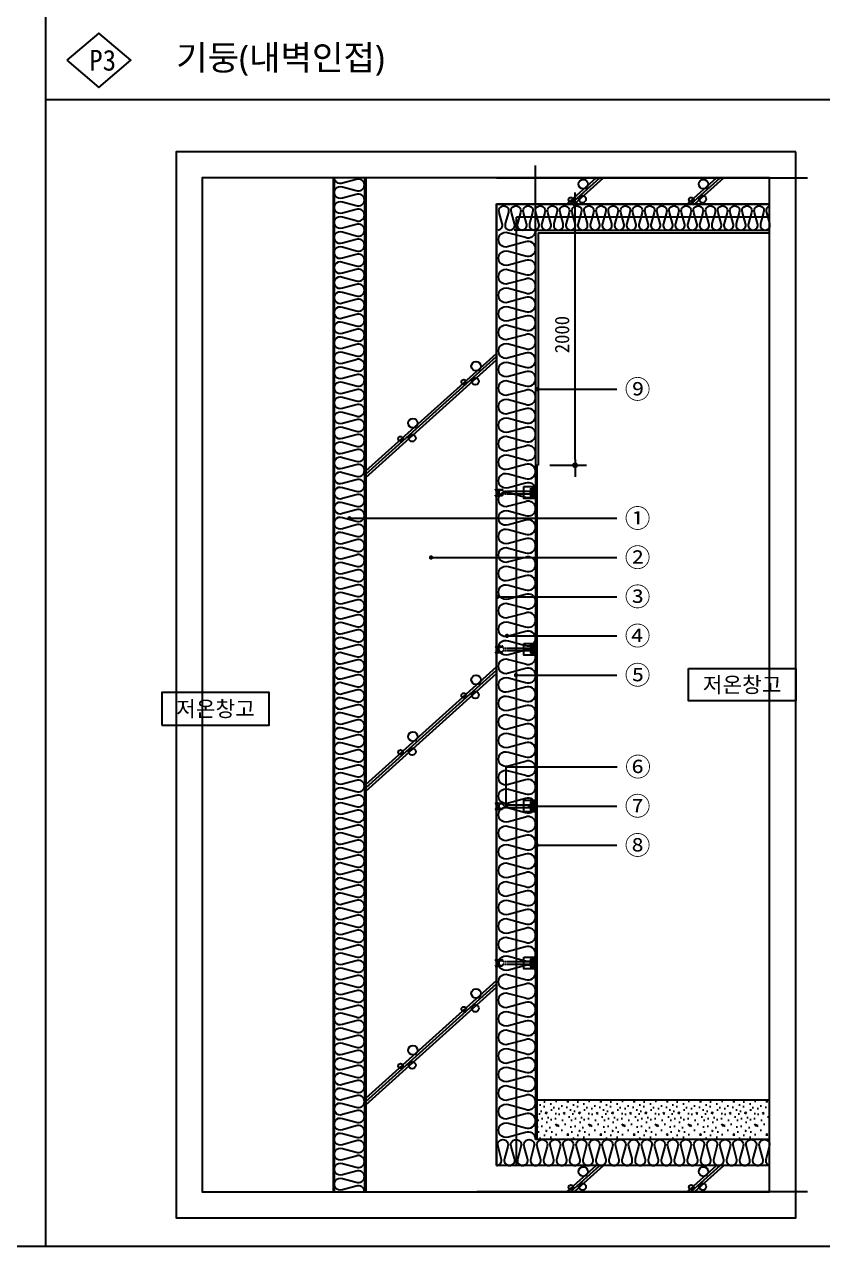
# Model space of a CAD drawing. Header units: millimetres. Extents: x 1008970 to 1091919, y 939088 to 948574.
# Drawn here: x 1060063 to 1062827, y 939179 to 943414 of the extents above; entities that cross this region are included whole.
import ezdxf
from ezdxf.enums import TextEntityAlignment as Align

# ---------------------------------------------------------------- set-up
doc = ezdxf.new("R2010")
doc.units = ezdxf.units.MM
doc.header["$LTSCALE"] = 5
doc.header["$MEASUREMENT"] = 0
doc.header["$PDSIZE"] = -10
doc.linetypes.add('HIDDEN', pattern=[0.375, 0.25, -0.125])
doc.linetypes.add('JIS_02_0.7', pattern=[1.35, 0.75, -0.6])
doc.layers.get('0').update_dxf_attribs({"linetype": 'CONTINUOUS'})
doc.layers.get('Defpoints').update_dxf_attribs({"color": 153, "linetype": 'CONTINUOUS'})
for name, color, linetype in [('0612_ACL WALL', 4, 'CONTINUOUS'), ('5TXT', 7, 'CONTINUOUS'), ('AA-AXIS-DIM7', 7, 'CONTINUOUS'), ('CON', 2, 'CONTINUOUS'), ('DIM', 7, 'CONTINUOUS'), ('FIN', 5, 'CONTINUOUS'), ('HATCH', 9, 'CONTINUOUS'), ('TEXT', 7, 'CONTINUOUS'), ('WALL3', 3, 'CONTINUOUS'), ('단열재', 11, 'CONTINUOUS'), ('볼트', 253, 'JIS_02_0.7'), ('일람 벽체', 7, 'CONTINUOUS')]:
    doc.layers.add(name, color=color, linetype=linetype)
doc.styles.add('MG', font='malgun.ttf')
doc.styles.add('돋움', font='')
doc.styles.add('돋움체', font='')
doc.styles.add('맑은고딕', font='malgun.ttf')
doc.styles.add('한글', font='malgun.ttf')
doc.styles.get('돋움').set_extended_font_data('DotumChe')
doc.styles.get('돋움체').set_extended_font_data('DotumChe')
doc.dimstyles.new('DIM_5', dxfattribs={"dimscale": 5, "dimtxt": 3, "dimasz": 1, "dimexe": 2, "dimexo": 2, "dimgap": 1, "dimtad": 1, "dimdec": 0, "dimzin": 0, "dimdsep": 46, "dimtxsty": 'MG', "dimblk1": 'DIMDOT', "dimblk2": 'DIMDOT', "dimsah": 1, "dimcen": 0.09, "dimdle": 2, "dimclrd": 7, "dimclre": 7, "dimclrt": 3, "dimadec": 0, "dimazin": 0, "dimtfac": 1, "dimtdec": 0, "dimtix": 1, "dimtmove": 2, "dimatfit": 3, "dimldrblk": 'DIMDOT', "dimfxl": 2, "dimtolj": 1, "dimtzin": 0, "dimarcsym": 0})
doc.dimstyles.new('SDIM', dxfattribs={"dimscale": 10, "dimtxt": 2.5, "dimasz": 1, "dimexe": 2, "dimexo": 2, "dimgap": 1, "dimtad": 1, "dimdsep": 46, "dimtxsty": '돋움', "dimblk1": '_RXDOT', "dimblk2": '_RXDOT', "dimsah": 1, "dimcen": 3, "dimclrd": 7, "dimclre": 7, "dimclrt": 3, "dimadec": 0, "dimazin": 0, "dimtfac": 1, "dimtix": 1, "dimtmove": 2, "dimatfit": 3, "dimfxl": 1, "dimtolj": 1, "dimtzin": 0, "dimarcsym": 0})

# ---------------------------------------------------------------- blocks, each defined once
blk = doc.blocks.new('zw$8367')
blk.add_line((1287, 5), (1287, 369))
blk.add_lwpolyline([(913, 374), (1287, 374), (1287, 0), (913, 0)], close=True)
at = {"layer": '볼트'}
for p, q in [((16, 292), (121, 284)), ((16, 268), (235, 268)), ((16, 106), (235, 106)), ((16, 82), (121, 90)), ((40, 243), (40, 131)), ((121, 284), (235, 284)), ((121, 203), (121, 171)), ((121, 90), (235, 90)), ((186, 106), (235, 106)), ((261, 228), (1125, 228)), ((261, 146), (1125, 146)), ((1125, 321), (1125, 53)), ((1125, 236), (1206, 236)), ((1125, 146), (1125, 228)), ((1125, 138), (1206, 138)), ((1133, 329), (1279, 329)), ((1133, 45), (1279, 45)), ((1141, 329), (1141, 45)), ((1157, 329), (1157, 45)), ((1173, 329), (1173, 45)), ((1190, 329), (1190, 45)), ((1206, 329), (1206, 45)), ((1206, 232), (1279, 232)), ((1206, 142), (1279, 142)), ((1287, 321), (1287, 240)), ((1287, 134), (1287, 53))]:
    blk.add_line(p, q, dxfattribs=at)
for centre, radius, start, end in [((16, 276), 16.2, 90, 165.5225), ((16, 284), 16.2, 194.4775, 270), ((16, 90), 16.2, 90, 165.5225), ((16, 98), 16.2, 194.4775, 270), ((64, 243), 24.3, 78.463, 180), ((64, 131), 24.3, 180, 281.537), ((56, 203), 64.9, 0, 78.463), ((56, 171), 64.9, 281.537, 0), ((186, 203), 64.9, 33.0557, 180), ((186, 171), 64.9, 180, 326.9443), ((235, 276), 8.11, 0, 90), ((235, 276), 8.11, 270, 0), ((235, 98), 8.11, 0, 90), ((235, 98), 8.11, 270, 0), ((261, 252), 24.3, 213.0557, 270), ((261, 122), 24.3, 90, 146.9443), ((1133, 321), 8.11, 90, 180), ((1133, 53), 8.11, 180, 270), ((1279, 321), 8.11, 0, 90), ((1279, 240), 8.11, 270, 0), ((1279, 134), 8.11, 0, 90), ((1279, 53), 8.11, 270, 0)]:
    blk.add_arc(centre, radius, start, end, dxfattribs=at)
blk = doc.blocks.new('DIMDOT')
at = {"linetype": 'Continuous'}
blk.add_line((-2, 0), (2, 0), dxfattribs=at)
for radius in [0.5, 0.25]:
    blk.add_circle((0, 0), radius, dxfattribs=at)
blk = doc.blocks.new('_RXDOT')
at = {"color": 0, "linetype": 'ByBlock'}
blk.add_line((-1, 0), (2, 0), dxfattribs=at)
at = {"color": 0, "linetype": 'ByBlock', "const_width": 0.5}
blk.add_lwpolyline([(-0.25, 0, 1), (0.25, 0, 1)], format="xyb", close=True, dxfattribs=at)
blk = doc.blocks.new('*D19')
at = {"layer": 'Defpoints', "color": 0, "transparency": 16777216}
for p in [(1061842.4, 942792), (1061970.1, 942792), (1061842.4, 941886.5)]:
    blk.add_point(p, dxfattribs=at)
at = {"layer": 'DIM', "color": 7, "lineweight": -2, "transparency": 16777216}
for p, q in [((1061882.4, 942792), (1062010.1, 942792)), ((1061970.1, 941906.5), (1061970.1, 942772)), ((1061882.4, 941886.5), (1062010.1, 941886.5))]:
    blk.add_line(p, q, dxfattribs=at)
at = {"layer": 'DIM', "color": 7, "lineweight": -2, "transparency": 16777216, "xscale": 20, "yscale": 20, "zscale": 20}
for p, rotation in [((1061970.1, 942792), 90), ((1061970.1, 941886.5), 270)]:
    blk.add_blockref('_RXDOT', p, dxfattribs=dict(at, rotation=rotation))
at = {"layer": 'DIM', "color": 3, "transparency": 16777216, "insert": (1061925.1, 942339.3), "char_height": 50, "attachment_point": 5, "rotation": 90, "style": '돋움'}
blk.add_mtext('\\A1;2000', dxfattribs=at)

msp = doc.modelspace()

# ---------------------------------------------------------------- hatches: boundary and pattern name
at = {"layer": 'HATCH'}
h = msp.add_hatch(dxfattribs=at)
h.set_pattern_fill('CONC', color=256, scale=4.527328)
h.set_pattern_definition([(0, (1052412.57, 993664.53), (0, 114.99414), [0, -114.99414]), (0, (1052413.72, 993624.29), (0, 114.99414), [0, -114.99414]), (0, (1052417.17, 993686.38), (0, 114.99414), [0, -114.99414]), (338.1986, (1052357.369, 993650.735), (344.9824405, -114.994126), [12.38521, -606.87718]), (216.8699, (1052368.868, 993646.136), (344.9824, 229.988287), [5.7497, -569.22098]), (130.6013, (1052364.268, 993642.686), (574.9707303, -689.9647053), [10.60188, -1049.59162]), (206.5651, (1052326.32, 993628.887), (-114.99404, -114.994287), [2.57138, -254.56332]), (326.3099, (1052324.02, 993627.737), (229.988222, -114.99429), [4.14623, -410.4711]), (108.4349, (1052327.47, 993625.437), (-114.993953, 229.988323), [3.63646, -360.00697]), (225, (1052399.92, 993617.39), (-2e-14, -114.99417), [4.87874, -157.74746]), (0, (1052396.47, 993613.94), (114.99414, 114.99414), [6.89965, -108.0945]), (135, (1052403.37, 993613.94), (-114.99417, 8e-15), [4.87874, -157.74746]), (251.5651, (1052386.117, 993690.983), (114.993953, 229.988323), [3.63646, -360.00697]), (0, (1052384.97, 993687.53), (114.99414, 114.99414), [5.7497, -109.24443]), (143.1301, (1052390.717, 993687.534), (-344.9824, 229.988287), [5.7497, -569.22098]), (213.6901, (1052325.17, 993692.133), (229.988222, 114.99429), [4.14623, -410.4711]), (341.5651, (1052321.72, 993689.833), (-229.988323, 114.993953), [7.27292, -356.3705]), (126.8699, (1052328.62, 993687.534), (229.988287, -344.9824), [5.7497, -569.22098]), (0, (1052358.52, 993687.53), (0, 114.99414), [0, -114.99414]), (0, (1052327.47, 993657.64), (0, 114.99414), [0, -114.99414]), (0, (1052359.67, 993615.09), (0, 114.99414), [0, -114.99414]), (0, (1052390.72, 993650.74), (0, 114.99414), [0, -114.99414]), (0, (1052357.37, 993670.28), (0, 114.99414), [0, -114.99414]), (0, (1052332.07, 993673.73), (0, 114.99414), [0, -114.99414]), (0, (1052342.42, 993666.83), (0, 114.99414), [0, -114.99414]), (0, (1052337.82, 993639.24), (0, 114.99414), [0, -114.99414]), (0, (1052310.22, 993643.84), (0, 114.99414), [0, -114.99414]), (0, (1052311.37, 993670.28), (0, 114.99414), [0, -114.99414]), (0, (1052307.92, 993695.58), (0, 114.99414), [0, -114.99414]), (0, (1052343.57, 993700.18), (0, 114.99414), [0, -114.99414]), (0, (1052368.87, 993704.78), (0, 114.99414), [0, -114.99414]), (0, (1052409.12, 993700.18), (0, 114.99414), [0, -114.99414]), (0, (1052381.52, 993664.53), (0, 114.99414), [0, -114.99414]), (0, (1052370.02, 993685.23), (0, 114.99414), [0, -114.99414]), (0, (1052379.22, 993630.04), (0, 114.99414), [0, -114.99414]), (0, (1052344.72, 993624.29), (0, 114.99414), [0, -114.99414]), (0, (1052379.22, 993598.99), (0, 114.99414), [0, -114.99414]), (0, (1052341.27, 993605.89), (0, 114.99414), [0, -114.99414]), (0, (1052304.47, 993602.44), (0, 114.99414), [0, -114.99414]), (0, (1052318.27, 993596.69), (0, 114.99414), [0, -114.99414]), (0, (1052319.42, 993612.79), (0, 114.99414), [0, -114.99414]), (0, (1052396.47, 993594.39), (0, 114.99414), [0, -114.99414]), (0, (1052410.27, 993641.54), (0, 114.99414), [0, -114.99414]), (0, (1052404.52, 993676.03), (0, 114.99414), [0, -114.99414]), (0, (1052351.62, 993593.24), (0, 114.99414), [0, -114.99414])])
h.paths.add_polyline_path([(1062643.776, 939686.261), (1062643.776, 939550.442), (1061837.912, 939550.442), (1061837.912, 939686.261)])

# ---------------------------------------------------------------- linework, layer by layer
for points in [[(1073536.528, 939179.201), (1059664.794, 939179.201), (1059664.794, 947708.687), (1073536.528, 947708.687)], [(1062362.847, 941182.192), (1062734.323, 941182.192), (1062734.323, 941069.712), (1062362.847, 941069.712)], [(1060538.97, 940986.308), (1060910.446, 940986.308), (1060910.446, 941098.788), (1060538.97, 941098.788)]]:
    msp.add_lwpolyline(points, close=True)
at = {"color": 6}
msp.add_lwpolyline([(1061702.092, 939459.895, 0.905, 0.905, 0), (1061702.092, 942787.481, 0.905, 0.905, 0), (1062643.776, 942787.481, 0.905, 0.905, 0)], format="xyseb", dxfattribs=at)
at = {"layer": '0612_ACL WALL', "linetype": 'ByBlock'}
for p, q in [((1061131.648, 942882.555), (1061131.648, 939369.348)), ((1061136.176, 942882.555), (1061136.176, 939369.348)), ((1061240.304, 942882.555), (1061240.304, 939369.348)), ((1061244.832, 942882.555), (1061244.832, 939369.348)), ((1062643.776, 939686.261), (1061837.912, 939686.261))]:
    msp.add_line(p, q, dxfattribs=at)
at = {"layer": '5TXT'}
for p, q in [((1060135.636, 947708.687), (1060135.636, 939179.201)), ((1060135.636, 943154.195), (1073536.528, 943154.195))]:
    msp.add_line(p, q, dxfattribs=at)
at = {"layer": 'CON', "ltscale": 5}
for p, q in [((1061244.832, 939369.348), (1061244.832, 942882.555)), ((1061697.565, 942792.009), (1062643.776, 942792.009)), ((1061697.565, 939459.895), (1061697.565, 942792.009)), ((1062643.776, 939459.895), (1061697.565, 939459.895))]:
    msp.add_line(p, q, dxfattribs=at)
at = {"layer": 'Defpoints'}
for p, q in [((1061833.384, 942701.462), (1061833.384, 942925.625)), ((1061697.565, 942882.555), (1062774.433, 942882.555)), ((1061833.384, 942701.462), (1061759.548, 942701.462)), ((1062774.433, 939369.348), (1061629.655, 939369.348))]:
    msp.add_line(p, q, dxfattribs=at)
at = {"layer": 'Defpoints', "color": 139}
for points in [[(1062734.323, 942973.102), (1060588.369, 942973.102), (1060588.369, 939278.802), (1062734.323, 939278.802)], [(1062643.776, 942882.555), (1060678.916, 942882.555), (1060678.916, 939369.348), (1062643.776, 939369.348)]]:
    msp.add_lwpolyline(points, close=True, dxfattribs=at)
at = {"layer": 'FIN'}
for p, q in [((1061842.439, 942692.407), (1062643.776, 942692.407)), ((1061842.439, 942692.407), (1061842.439, 941886.543)), ((1061833.368, 941886.543), (1061842.439, 941886.543))]:
    msp.add_line(p, q, dxfattribs=at)
at = {"layer": 'HATCH'}
for p, q in [((1061942.459, 942792.009), (1062043.066, 942882.555)), ((1061955.264, 942792.009), (1062055.871, 942882.555)), ((1061968.069, 942792.009), (1062068.677, 942882.555)), ((1062358.987, 942792.009), (1062459.594, 942882.555)), ((1062371.792, 942792.009), (1062472.399, 942882.555)), ((1062384.597, 942792.009), (1062485.204, 942882.555)), ((1061244.832, 941866.871), (1061697.565, 942274.331)), ((1061244.832, 941855.347), (1061697.565, 942262.806)), ((1061244.832, 941843.822), (1061697.565, 942251.282)), ((1061244.832, 940780.313), (1061697.565, 941187.772)), ((1061244.832, 940768.788), (1061697.565, 941176.248)), ((1061244.832, 940757.263), (1061697.565, 941164.723)), ((1061244.832, 939693.754), (1061697.565, 940101.213)), ((1061244.832, 939682.229), (1061697.565, 940089.689)), ((1061244.832, 939670.705), (1061697.565, 940078.164)), ((1061942.459, 939369.924), (1062043.066, 939460.47)), ((1061955.264, 939369.924), (1062055.871, 939460.47)), ((1061968.069, 939369.924), (1062068.677, 939460.47)), ((1062358.987, 939369.924), (1062459.594, 939460.47)), ((1062371.792, 939369.924), (1062472.399, 939460.47)), ((1062384.597, 939369.924), (1062485.204, 939460.47))]:
    msp.add_line(p, q, dxfattribs=at)
for centre, radius in [((1061998.069, 942860.827), 16.298), ((1062414.597, 942860.827), 16.298), ((1061955.631, 942806.587), 8.149), ((1061995.621, 942808.627), 12.224), ((1062372.159, 942806.587), 8.149), ((1062412.149, 942808.627), 12.224), ((1061626.957, 942229.553), 16.298), ((1061584.519, 942175.314), 8.149), ((1061624.509, 942177.353), 12.224), ((1061408.239, 942032.707), 16.298), ((1061365.801, 941978.468), 8.149), ((1061405.791, 941980.507), 12.224), ((1061626.957, 941142.995), 16.298), ((1061624.509, 941090.794), 12.224), ((1061584.519, 941088.755), 8.149), ((1061408.239, 940946.148), 16.298), ((1061365.801, 940891.909), 8.149), ((1061405.791, 940893.948), 12.224), ((1061626.957, 940056.436), 16.298), ((1061584.519, 940002.196), 8.149), ((1061624.509, 940004.236), 12.224), ((1061408.239, 939859.59), 16.298), ((1061365.801, 939805.35), 8.149), ((1061405.791, 939807.389), 12.224), ((1061998.069, 939438.742), 16.298), ((1062414.597, 939438.742), 16.298), ((1061955.631, 939384.503), 8.149), ((1061995.621, 939386.542), 12.224), ((1062372.159, 939384.503), 8.149), ((1062412.149, 939386.542), 12.224)]:
    msp.add_circle(centre, radius, dxfattribs=at)
at = {"layer": 'WALL3'}
msp.add_line((1061837.912, 941886.543), (1061837.912, 939550.442), dxfattribs=at)
at = {"layer": 'WALL3', "linetype": 'HIDDEN'}
msp.add_lwpolyline([(1062643.776, 942746.735), (1061765.474, 942746.735), (1061765.474, 939459.895)], dxfattribs=at)
at = {"layer": '단열재'}
for p, q in [((1061833.384, 942701.462), (1061833.384, 939550.442)), ((1061833.384, 942701.462), (1062643.776, 942701.462)), ((1062643.776, 939550.442), (1061833.384, 939550.442)), ((1061742.838, 939459.895), (1061697.565, 939459.895))]:
    msp.add_line(p, q, dxfattribs=at)
at = {"layer": '단열재', "color": 9}
msp.add_lwpolyline([(1061240.304, 939369.348, 0.52485566), (1061212.086, 939388.82), (1061164.395, 939375.909, -1.44919786), (1061164.395, 939414.853), (1061212.086, 939401.941, 0.52485566), (1061240.304, 939421.413, 0.52485566), (1061212.086, 939440.885), (1061164.395, 939427.973, -1.44919786), (1061164.395, 939466.917), (1061212.086, 939454.005, 0.52485566), (1061240.304, 939473.477, 0.52485566), (1061212.086, 939492.949), (1061164.395, 939480.037, -1.44919786), (1061164.395, 939518.981), (1061212.086, 939506.069, 0.52485566), (1061240.304, 939525.541, 0.52485566), (1061212.086, 939545.013), (1061164.395, 939532.101, -1.44919786), (1061164.395, 939571.045), (1061212.086, 939558.133, 0.52485566), (1061240.304, 939577.606, 0.52485566), (1061212.086, 939597.078), (1061164.395, 939584.166, -1.44919786), (1061164.395, 939623.11), (1061212.086, 939610.198, 0.52485566), (1061240.304, 939629.67, 0.52485566), (1061212.086, 939649.142), (1061164.395, 939636.23, -1.44919786), (1061164.395, 939675.174), (1061212.086, 939662.262, 0.52485566), (1061240.304, 939681.734, 0.52485566), (1061212.086, 939701.206), (1061164.395, 939688.294, -1.44919786), (1061164.395, 939727.238), (1061212.086, 939714.326, 0.52485566), (1061240.304, 939733.798, 0.52485566), (1061212.086, 939753.27), (1061164.395, 939740.358, -1.44919786), (1061164.395, 939779.303), (1061212.086, 939766.391, 0.52485566), (1061240.304, 939785.863, 0.52485566), (1061212.086, 939805.335), (1061164.395, 939792.423, -1.44919786), (1061164.395, 939831.367), (1061212.086, 939818.455, 0.52485566), (1061240.304, 939837.927, 0.52485566), (1061212.086, 939857.399), (1061164.395, 939844.487, -1.44919786), (1061164.395, 939883.431), (1061212.086, 939870.519, 0.52485566), (1061240.304, 939889.991, 0.52485566), (1061212.086, 939909.463), (1061164.395, 939896.551, -1.44919786), (1061164.395, 939935.495), (1061212.086, 939922.583, 0.52485566), (1061240.304, 939942.055, 0.52485566), (1061212.086, 939961.527), (1061164.395, 939948.616, -1.44919786), (1061164.395, 939987.56), (1061212.086, 939974.648, 0.52485566), (1061240.304, 939994.12, 0.52485566), (1061212.086, 940013.592), (1061164.395, 940000.68, -1.44919786), (1061164.395, 940039.624), (1061212.086, 940026.712, 0.52485566), (1061240.304, 940046.184, 0.52485566), (1061212.086, 940065.656), (1061164.395, 940052.744, -1.44919786), (1061164.395, 940091.688), (1061212.086, 940078.776, 0.52485566), (1061240.304, 940098.248, 0.52485566), (1061212.086, 940117.72), (1061164.395, 940104.808, -1.44919786), (1061164.395, 940143.752), (1061212.086, 940130.84, 0.52485566), (1061240.304, 940150.313, 0.52485566), (1061212.086, 940169.785), (1061164.395, 940156.873, -1.44919786), (1061164.395, 940195.817), (1061212.086, 940182.905, 0.52485566), (1061240.304, 940202.377, 0.52485566), (1061212.086, 940221.849), (1061164.395, 940208.937, -1.44919786), (1061164.395, 940247.881), (1061212.086, 940234.969, 0.52485566), (1061240.304, 940254.441, 0.52485566), (1061212.086, 940273.913), (1061164.395, 940261.001, -1.44919786), (1061164.395, 940299.945), (1061212.086, 940287.033, 0.52485566), (1061240.304, 940306.505, 0.52485566), (1061212.086, 940325.977), (1061164.395, 940313.065, -1.44919786), (1061164.395, 940352.01), (1061212.086, 940339.098, 0.52485566), (1061240.304, 940358.57, 0.52485566), (1061212.086, 940378.042), (1061164.395, 940365.13, -1.44919786), (1061164.395, 940404.074), (1061212.086, 940391.162, 0.52485566), (1061240.304, 940410.634, 0.52485566), (1061212.086, 940430.106), (1061164.395, 940417.194, -1.44919786), (1061164.395, 940456.138), (1061212.086, 940443.226, 0.52485566), (1061240.304, 940462.698, 0.52485566), (1061212.086, 940482.17), (1061164.395, 940469.258, -1.44919786), (1061164.395, 940508.202), (1061212.086, 940495.29, 0.52485566), (1061240.304, 940514.762, 0.52485566), (1061212.086, 940534.234), (1061164.395, 940521.323, -1.44919786), (1061164.395, 940560.267), (1061212.086, 940547.355, 0.52485566), (1061240.304, 940566.827, 0.52485566), (1061212.086, 940586.299), (1061164.395, 940573.387, -1.44919786), (1061164.395, 940612.331), (1061212.086, 940599.419, 0.52485566), (1061240.304, 940618.891, 0.52485566), (1061212.086, 940638.363), (1061164.395, 940625.451, -1.44919786), (1061164.395, 940664.395), (1061212.086, 940651.483, 0.52485566), (1061240.304, 940670.955, 0.52485566), (1061212.086, 940690.427), (1061164.395, 940677.515, -1.44919786), (1061164.395, 940716.459), (1061212.086, 940703.547, 0.52485566), (1061240.304, 940723.02, 0.52485566), (1061212.086, 940742.492), (1061164.395, 940729.58, -1.44919786), (1061164.395, 940768.524), (1061212.086, 940755.612, 0.52485566), (1061240.304, 940775.084, 0.52485566), (1061212.086, 940794.556), (1061164.395, 940781.644, -1.44919786), (1061164.395, 940820.588), (1061212.086, 940807.676, 0.52485566), (1061240.304, 940827.148, 0.52485566), (1061212.086, 940846.62), (1061164.395, 940833.708, -1.44919786), (1061164.395, 940872.652), (1061212.086, 940859.74, 0.52485566), (1061240.304, 940879.212, 0.52485566), (1061212.086, 940898.684), (1061164.395, 940885.772, -1.44919786), (1061164.395, 940924.717), (1061212.086, 940911.805, 0.52485566), (1061240.304, 940931.277, 0.52485566), (1061212.086, 940950.749), (1061164.395, 940937.837, -1.44919786), (1061164.395, 940976.781), (1061212.086, 940963.869, 0.52485566), (1061240.304, 940983.341, 0.52485566), (1061212.086, 941002.813), (1061164.395, 940989.901, -1.44919786), (1061164.395, 941028.845), (1061212.086, 941015.933, 0.52485566), (1061240.304, 941035.405, 0.52485566), (1061212.086, 941054.877), (1061164.395, 941041.965, -1.44919786), (1061164.395, 941080.909), (1061212.086, 941067.997, 0.52485566), (1061240.304, 941087.469, 0.52485566), (1061212.086, 941106.941), (1061164.395, 941094.03, -1.44919786), (1061164.395, 941132.974), (1061212.086, 941120.062, 0.52485566), (1061240.304, 941139.534, 0.52485566), (1061212.086, 941159.006), (1061164.395, 941146.094, -1.44919786), (1061164.395, 941185.038), (1061212.086, 941172.126, 0.52485566), (1061240.304, 941191.598, 0.52485566), (1061212.086, 941211.07), (1061164.395, 941198.158, -1.44919786), (1061164.395, 941237.102), (1061212.086, 941224.19, 0.52485566), (1061240.304, 941243.662, 0.52485566), (1061212.086, 941263.134), (1061164.395, 941250.222, -1.44919786), (1061164.395, 941289.166), (1061212.086, 941276.255, 0.52485566), (1061240.304, 941295.727, 0.52485566), (1061212.086, 941315.199), (1061164.395, 941302.287, -1.44919786), (1061164.395, 941341.231), (1061212.086, 941328.319, 0.52485566), (1061240.304, 941347.791, 0.52485566), (1061212.086, 941367.263), (1061164.395, 941354.351, -1.44919786), (1061164.395, 941393.295), (1061212.086, 941380.383, 0.52485566), (1061240.304, 941399.855, 0.52485566), (1061212.086, 941419.327), (1061164.395, 941406.415, -1.44919786), (1061164.395, 941445.359), (1061212.086, 941432.447, 0.52485566), (1061240.304, 941451.919, 0.52485566), (1061212.086, 941471.391), (1061164.395, 941458.479, -1.44919786), (1061164.395, 941497.424), (1061212.086, 941484.512, 0.52485566), (1061240.304, 941503.984, 0.52485566), (1061212.086, 941523.456), (1061164.395, 941510.544, -1.44919786), (1061164.395, 941549.488), (1061212.086, 941536.576, 0.52485566), (1061240.304, 941556.048, 0.52485566), (1061212.086, 941575.52), (1061164.395, 941562.608, -1.44919786), (1061164.395, 941601.552), (1061212.086, 941588.64, 0.52485566), (1061240.304, 941608.112, 0.52485566), (1061212.086, 941627.584), (1061164.395, 941614.672, -1.44919786), (1061164.395, 941653.616), (1061212.086, 941640.704, 0.52485566), (1061240.304, 941660.176, 0.52485566), (1061212.086, 941679.649), (1061164.395, 941666.737, -1.44919786), (1061164.395, 941705.681), (1061212.086, 941692.769, 0.52485566), (1061240.304, 941712.241, 0.52485566), (1061212.086, 941731.713), (1061164.395, 941718.801, -1.44919786), (1061164.395, 941757.745), (1061212.086, 941744.833, 0.52485566), (1061240.304, 941764.305, 0.52485566), (1061212.086, 941783.777), (1061164.395, 941770.865, -1.44919786), (1061164.395, 941809.809), (1061212.086, 941796.897, 0.52485566), (1061240.304, 941816.369, 0.52485566), (1061212.086, 941835.841), (1061164.395, 941822.929, -1.44919786), (1061164.395, 941861.873), (1061212.086, 941848.962, 0.52485566), (1061240.304, 941868.434, 0.52485566), (1061212.086, 941887.906), (1061164.395, 941874.994, -1.44919786), (1061164.395, 941913.938), (1061212.086, 941901.026, 0.52485566), (1061240.304, 941920.498, 0.52485566), (1061212.086, 941939.97), (1061164.395, 941927.058, -1.44919786), (1061164.395, 941966.002), (1061212.086, 941953.09, 0.52485566), (1061240.304, 941972.562, 0.52485566), (1061212.086, 941992.034), (1061164.395, 941979.122, -1.44919786), (1061164.395, 942018.066), (1061212.086, 942005.154, 0.52485566), (1061240.304, 942024.626, 0.52485566), (1061212.086, 942044.098), (1061164.395, 942031.186, -1.44919786), (1061164.395, 942070.131), (1061212.086, 942057.219, 0.52485566), (1061240.304, 942076.691, 0.52485566), (1061212.086, 942096.163), (1061164.395, 942083.251, -1.44919786), (1061164.395, 942122.195), (1061212.086, 942109.283, 0.52485566), (1061240.304, 942128.755, 0.52485566), (1061212.086, 942148.227), (1061164.395, 942135.315, -1.44919786), (1061164.395, 942174.259), (1061212.086, 942161.347, 0.52485566), (1061240.304, 942180.819, 0.52485566), (1061212.086, 942200.291), (1061164.395, 942187.379, -1.44919786), (1061164.395, 942226.323), (1061212.086, 942213.411, 0.52485566), (1061240.304, 942232.883, 0.52485566), (1061212.086, 942252.356), (1061164.395, 942239.444, -1.44919786), (1061164.395, 942278.388), (1061212.086, 942265.476, 0.52485566), (1061240.304, 942284.948, 0.52485566), (1061212.086, 942304.42), (1061164.395, 942291.508, -1.44919786), (1061164.395, 942330.452), (1061212.086, 942317.54, 0.52485566), (1061240.304, 942337.012, 0.52485566), (1061212.086, 942356.484), (1061164.395, 942343.572, -1.44919786), (1061164.395, 942382.516), (1061212.086, 942369.604, 0.52485566), (1061240.304, 942389.076, 0.52485566), (1061212.086, 942408.548), (1061164.395, 942395.636, -1.44919786), (1061164.395, 942434.58), (1061212.086, 942421.669, 0.52485566), (1061240.304, 942441.141, 0.52485566), (1061212.086, 942460.613), (1061164.395, 942447.701, -1.44919786), (1061164.395, 942486.645), (1061212.086, 942473.733, 0.52485566), (1061240.304, 942493.205, 0.52485566), (1061212.086, 942512.677), (1061164.395, 942499.765, -1.44919786), (1061164.395, 942538.709), (1061212.086, 942525.797, 0.52485566), (1061240.304, 942545.269, 0.52485566), (1061212.086, 942564.741), (1061164.395, 942551.829, -1.44919786), (1061164.395, 942590.773), (1061212.086, 942577.861, 0.52485566), (1061240.304, 942597.333, 0.52485566), (1061212.086, 942616.805), (1061164.395, 942603.894, -1.44919786), (1061164.395, 942642.838), (1061212.086, 942629.926, 0.52485566), (1061240.304, 942649.398, 0.52485566), (1061212.086, 942668.87), (1061164.395, 942655.958, -1.44919786), (1061164.395, 942694.902), (1061212.086, 942681.99, 0.52485566), (1061240.304, 942701.462, 0.52485566), (1061212.086, 942720.934), (1061164.395, 942708.022, -1.44919786), (1061164.395, 942746.966), (1061212.086, 942734.054, 0.52485566), (1061240.304, 942753.526, 0.52485566), (1061212.086, 942772.998), (1061164.395, 942760.086, -1.44919786), (1061164.395, 942799.03), (1061212.086, 942786.118, 0.52485566), (1061240.304, 942805.591, 0.52485566), (1061212.086, 942825.063), (1061164.395, 942812.151, -1.44919786), (1061164.395, 942851.095), (1061212.086, 942838.183, 0.52485566), (1061240.304, 942857.655, 0.52485566), (1061212.086, 942877.127), (1061164.395, 942864.215, -0.50771655), (1061136.207, 942882.555, -0.50771655)], format="xyb", dxfattribs=at)
at = {"layer": '단열재'}
for points in [[(1061702.092, 942701.462, 0.52485566), (1061717.839, 942724.282), (1061707.397, 942762.85, -1.44919786), (1061738.891, 942762.85), (1061728.449, 942724.282, 0.52485566), (1061744.196, 942701.462, 0.52485566), (1061759.943, 942724.282), (1061749.501, 942762.85, -1.44919786), (1061780.995, 942762.85), (1061770.553, 942724.282, 0.52485566), (1061786.3, 942701.462, 0.52485566), (1061802.047, 942724.282), (1061791.605, 942762.85, -1.44919786), (1061823.099, 942762.85), (1061812.657, 942724.282, 0.52485566), (1061828.404, 942701.462, 0.52485566), (1061844.151, 942724.282), (1061833.709, 942762.85, -1.44919786), (1061865.203, 942762.85), (1061854.762, 942724.282, 0.52485566), (1061870.508, 942701.462, 0.52485566), (1061886.255, 942724.282), (1061875.814, 942762.85, -1.44919786), (1061907.307, 942762.85), (1061896.866, 942724.282, 0.52485566), (1061912.613, 942701.462, 0.52485566), (1061928.36, 942724.282), (1061917.918, 942762.85, -1.44919786), (1061949.412, 942762.85), (1061938.97, 942724.282, 0.52485566), (1061954.717, 942701.462, 0.52485566), (1061970.464, 942724.282), (1061960.022, 942762.85, -1.44919786), (1061991.516, 942762.85), (1061981.074, 942724.282, 0.52485566), (1061996.821, 942701.462, 0.52485566), (1062012.568, 942724.282), (1062002.126, 942762.85, -1.44919786), (1062033.62, 942762.85), (1062023.178, 942724.282, 0.52485566), (1062038.925, 942701.462, 0.52485566), (1062054.672, 942724.282), (1062044.23, 942762.85, -1.44919786), (1062075.724, 942762.85), (1062065.282, 942724.282, 0.52485566), (1062081.029, 942701.462, 0.52485566), (1062096.776, 942724.282), (1062086.334, 942762.85, -1.44919786), (1062117.828, 942762.85), (1062107.386, 942724.282, 0.52485566), (1062123.133, 942701.462, 0.52485566), (1062138.88, 942724.282), (1062128.438, 942762.85, -1.44919786), (1062159.932, 942762.85), (1062149.491, 942724.282, 0.52485566), (1062165.238, 942701.462, 0.52485566), (1062180.984, 942724.282), (1062170.543, 942762.85, -1.44919786), (1062202.037, 942762.85), (1062191.595, 942724.282, 0.52485566), (1062207.342, 942701.462, 0.52485566), (1062223.089, 942724.282), (1062212.647, 942762.85, -1.44919786), (1062244.141, 942762.85), (1062233.699, 942724.282, 0.52485566), (1062249.446, 942701.462, 0.52485566), (1062265.193, 942724.282), (1062254.751, 942762.85, -1.44919786), (1062286.245, 942762.85), (1062275.803, 942724.282, 0.52485566), (1062291.55, 942701.462, 0.52485566), (1062307.297, 942724.282), (1062296.855, 942762.85, -1.44919786), (1062328.349, 942762.85), (1062317.907, 942724.282, 0.52485566), (1062333.654, 942701.462, 0.52485566), (1062349.401, 942724.282), (1062338.959, 942762.85, -1.44919786), (1062370.453, 942762.85), (1062360.011, 942724.282, 0.52485566), (1062375.758, 942701.462, 0.52485566), (1062391.505, 942724.282), (1062381.063, 942762.85, -1.44919786), (1062412.557, 942762.85), (1062402.115, 942724.282, 0.52485566), (1062417.862, 942701.462, 0.52485566), (1062433.609, 942724.282), (1062423.168, 942762.85, -1.44919786), (1062454.661, 942762.85), (1062444.22, 942724.282, 0.52485566), (1062459.967, 942701.462, 0.52485566), (1062475.714, 942724.282), (1062465.272, 942762.85, -1.44919786), (1062496.766, 942762.85), (1062486.324, 942724.282, 0.52485566), (1062502.071, 942701.462, 0.52485566), (1062517.818, 942724.282), (1062507.376, 942762.85, -1.44919786), (1062538.87, 942762.85), (1062528.428, 942724.282, 0.52485566), (1062544.175, 942701.462, 0.52485566), (1062559.922, 942724.282), (1062549.48, 942762.85, -1.44919786), (1062580.974, 942762.85), (1062570.532, 942724.282, 0.52485566), (1062586.279, 942701.462, 0.52485566), (1062602.026, 942724.282), (1062591.584, 942762.85, -1.44919786), (1062623.078, 942762.85), (1062612.636, 942724.282, 0.52485566), (1062628.383, 942701.462, 0.52485566), (1062644.13, 942724.282), (1062633.688, 942762.85, -0.42012001), (1062643.776, 942784.691, -0.42012001)], [(1061833.384, 939550.442, 0.52485566), (1061798.54, 939574.485), (1061739.652, 939558.542, -1.44919786), (1061739.652, 939606.629), (1061798.54, 939590.686, 0.52485566), (1061833.384, 939614.73, 0.52485566), (1061798.54, 939638.773), (1061739.652, 939622.83, -1.44919786), (1061739.652, 939670.917), (1061798.54, 939654.974, 0.52485566), (1061833.384, 939679.018, 0.52485566), (1061798.54, 939703.061), (1061739.652, 939687.118, -1.44919786), (1061739.652, 939735.205), (1061798.54, 939719.262, 0.52485566), (1061833.384, 939743.306, 0.52485566), (1061798.54, 939767.349), (1061739.652, 939751.406, -1.44919786), (1061739.652, 939799.493), (1061798.54, 939783.55, 0.52485566), (1061833.384, 939807.594, 0.52485566), (1061798.54, 939831.638), (1061739.652, 939815.694, -1.44919786), (1061739.652, 939863.782), (1061798.54, 939847.838, 0.52485566), (1061833.384, 939871.882, 0.52485566), (1061798.54, 939895.926), (1061739.652, 939879.982, -1.44919786), (1061739.652, 939928.07), (1061798.54, 939912.126, 0.52485566), (1061833.384, 939936.17, 0.52485566), (1061798.54, 939960.214), (1061739.652, 939944.27, -1.44919786), (1061739.652, 939992.358), (1061798.54, 939976.414, 0.52485566), (1061833.384, 940000.458, 0.52485566), (1061798.54, 940024.502), (1061739.652, 940008.558, -1.44919786), (1061739.652, 940056.646), (1061798.54, 940040.702, 0.52485566), (1061833.384, 940064.746, 0.52485566), (1061798.54, 940088.79), (1061739.652, 940072.846, -1.44919786), (1061739.652, 940120.934), (1061798.54, 940104.99, 0.52485566), (1061833.384, 940129.034, 0.52485566), (1061798.54, 940153.078), (1061739.652, 940137.134, -1.44919786), (1061739.652, 940185.222), (1061798.54, 940169.278, 0.52485566), (1061833.384, 940193.322, 0.52485566), (1061798.54, 940217.366), (1061739.652, 940201.422, -1.44919786), (1061739.652, 940249.51), (1061798.54, 940233.566, 0.52485566), (1061833.384, 940257.61, 0.52485566), (1061798.54, 940281.654), (1061739.652, 940265.71, -1.44919786), (1061739.652, 940313.798), (1061798.54, 940297.855, 0.52485566), (1061833.384, 940321.898, 0.52485566), (1061798.54, 940345.942), (1061739.652, 940329.999, -1.44919786), (1061739.652, 940378.086), (1061798.54, 940362.143, 0.52485566), (1061833.384, 940386.186, 0.52485566), (1061798.54, 940410.23), (1061739.652, 940394.287, -1.44919786), (1061739.652, 940442.374), (1061798.54, 940426.431, 0.52485566), (1061833.384, 940450.474, 0.52485566), (1061798.54, 940474.518), (1061739.652, 940458.575, -1.44919786), (1061739.652, 940506.662), (1061798.54, 940490.719, 0.52485566), (1061833.384, 940514.762, 0.52485566), (1061798.54, 940538.806), (1061739.652, 940522.863, -1.44919786), (1061739.652, 940570.95), (1061798.54, 940555.007, 0.52485566), (1061833.384, 940579.051, 0.52485566), (1061798.54, 940603.094), (1061739.652, 940587.151, -1.44919786), (1061739.652, 940635.238), (1061798.54, 940619.295, 0.52485566), (1061833.384, 940643.339, 0.52485566), (1061798.54, 940667.382), (1061739.652, 940651.439, -1.44919786), (1061739.652, 940699.526), (1061798.54, 940683.583, 0.52485566), (1061833.384, 940707.627, 0.52485566), (1061798.54, 940731.67), (1061739.652, 940715.727, -1.44919786), (1061739.652, 940763.814), (1061798.54, 940747.871, 0.52485566), (1061833.384, 940771.915, 0.52485566), (1061798.54, 940795.958), (1061739.652, 940780.015, -1.44919786), (1061739.652, 940828.102), (1061798.54, 940812.159, 0.52485566), (1061833.384, 940836.203, 0.52485566), (1061798.54, 940860.246), (1061739.652, 940844.303, -1.44919786), (1061739.652, 940892.391), (1061798.54, 940876.447, 0.52485566), (1061833.384, 940900.491, 0.52485566), (1061798.54, 940924.535), (1061739.652, 940908.591, -1.44919786), (1061739.652, 940956.679), (1061798.54, 940940.735, 0.52485566), (1061833.384, 940964.779, 0.52485566), (1061798.54, 940988.823), (1061739.652, 940972.879, -1.44919786), (1061739.652, 941020.967), (1061798.54, 941005.023, 0.52485566), (1061833.384, 941029.067, 0.52485566), (1061798.54, 941053.111), (1061739.652, 941037.167, -1.44919786), (1061739.652, 941085.255), (1061798.54, 941069.311, 0.52485566), (1061833.384, 941093.355, 0.52485566), (1061798.54, 941117.399), (1061739.652, 941101.455, -1.44919786), (1061739.652, 941149.543), (1061798.54, 941133.599, 0.52485566), (1061833.384, 941157.643, 0.52485566), (1061798.54, 941181.687), (1061739.652, 941165.743, -1.44919786), (1061739.652, 941213.831), (1061798.54, 941197.887, 0.52485566), (1061833.384, 941221.931, 0.52485566), (1061798.54, 941245.975), (1061739.652, 941230.031, -1.44919786), (1061739.652, 941278.119), (1061798.54, 941262.175, 0.52485566), (1061833.384, 941286.219, 0.52485566), (1061798.54, 941310.263), (1061739.652, 941294.319, -1.44919786), (1061739.652, 941342.407), (1061798.54, 941326.463, 0.52485566), (1061833.384, 941350.507, 0.52485566), (1061798.54, 941374.551), (1061739.652, 941358.608, -1.44919786), (1061739.652, 941406.695), (1061798.54, 941390.752, 0.52485566), (1061833.384, 941414.795, 0.52485566), (1061798.54, 941438.839), (1061739.652, 941422.896, -1.44919786), (1061739.652, 941470.983), (1061798.54, 941455.04, 0.52485566), (1061833.384, 941479.083, 0.52485566), (1061798.54, 941503.127), (1061739.652, 941487.184, -1.44919786), (1061739.652, 941535.271), (1061798.54, 941519.328, 0.52485566), (1061833.384, 941543.371, 0.52485566), (1061798.54, 941567.415), (1061739.652, 941551.472, -1.44919786), (1061739.652, 941599.559), (1061798.54, 941583.616, 0.52485566), (1061833.384, 941607.659, 0.52485566), (1061798.54, 941631.703), (1061739.652, 941615.76, -1.44919786), (1061739.652, 941663.847), (1061798.54, 941647.904, 0.52485566), (1061833.384, 941671.948, 0.52485566), (1061798.54, 941695.991), (1061739.652, 941680.048, -1.44919786), (1061739.652, 941728.135), (1061798.54, 941712.192, 0.52485566), (1061833.384, 941736.236, 0.52485566), (1061798.54, 941760.279), (1061739.652, 941744.336, -1.44919786), (1061739.652, 941792.423), (1061798.54, 941776.48, 0.52485566), (1061833.384, 941800.524, 0.52485566), (1061798.54, 941824.567), (1061739.652, 941808.624, -1.44919786), (1061739.652, 941856.711), (1061798.54, 941840.768, 0.52485566), (1061833.384, 941864.812, 0.52485566), (1061798.54, 941888.855), (1061739.652, 941872.912, -1.44919786), (1061739.652, 941920.999), (1061798.54, 941905.056, 0.52485566), (1061833.384, 941929.1, 0.52485566), (1061798.54, 941953.144), (1061739.652, 941937.2, -1.44919786), (1061739.652, 941985.288), (1061798.54, 941969.344, 0.52485566), (1061833.384, 941993.388, 0.52485566), (1061798.54, 942017.432), (1061739.652, 942001.488, -1.44919786), (1061739.652, 942049.576), (1061798.54, 942033.632, 0.52485566), (1061833.384, 942057.676, 0.52485566), (1061798.54, 942081.72), (1061739.652, 942065.776, -1.44919786), (1061739.652, 942113.864), (1061798.54, 942097.92, 0.52485566), (1061833.384, 942121.964, 0.52485566), (1061798.54, 942146.008), (1061739.652, 942130.064, -1.44919786), (1061739.652, 942178.152), (1061798.54, 942162.208, 0.52485566), (1061833.384, 942186.252, 0.52485566), (1061798.54, 942210.296), (1061739.652, 942194.352, -1.44919786), (1061739.652, 942242.44), (1061798.54, 942226.496, 0.52485566), (1061833.384, 942250.54, 0.52485566), (1061798.54, 942274.584), (1061739.652, 942258.64, -1.44919786), (1061739.652, 942306.728), (1061798.54, 942290.784, 0.52485566), (1061833.384, 942314.828, 0.52485566), (1061798.54, 942338.872), (1061739.652, 942322.928, -1.44919786), (1061739.652, 942371.016), (1061798.54, 942355.072, 0.52485566), (1061833.384, 942379.116, 0.52485566), (1061798.54, 942403.16), (1061739.652, 942387.216, -1.44919786), (1061739.652, 942435.304), (1061798.54, 942419.361, 0.52485566), (1061833.384, 942443.404, 0.52485566), (1061798.54, 942467.448), (1061739.652, 942451.505, -1.44919786), (1061739.652, 942499.592), (1061798.54, 942483.649, 0.52485566), (1061833.384, 942507.692, 0.52485566), (1061798.54, 942531.736), (1061739.652, 942515.793, -1.44919786), (1061739.652, 942563.88), (1061798.54, 942547.937, 0.52485566), (1061833.384, 942571.98, 0.52485566), (1061798.54, 942596.024), (1061739.652, 942580.081, -1.44919786), (1061739.652, 942628.168), (1061798.54, 942612.225, 0.52485566), (1061833.384, 942636.268, 0.52485566), (1061798.54, 942660.312), (1061739.652, 942644.369, -1.44919786), (1061739.652, 942692.456), (1061798.54, 942676.513, 0.52485566), (1061833.384, 942700.556, 0.00880334), (1061833.368, 942701.462, 0.00880334)], [(1061697.565, 939459.895, 0.52485566), (1061714.497, 939484.433), (1061703.269, 939525.903, -1.44919786), (1061737.133, 939525.903), (1061725.906, 939484.433, 0.52485566), (1061742.838, 939459.895, 0.52485566), (1061759.77, 939484.433), (1061748.542, 939525.903, -1.44919786), (1061782.407, 939525.903), (1061771.179, 939484.433, 0.52485566), (1061788.111, 939459.895, 0.52485566), (1061805.043, 939484.433), (1061793.816, 939525.903, -1.44919786), (1061827.68, 939525.903), (1061816.452, 939484.433, 0.52485566), (1061833.384, 939459.895, 0.52485566), (1061850.317, 939484.433), (1061839.089, 939525.903, -1.44919786), (1061872.953, 939525.903), (1061861.725, 939484.433, 0.52485566), (1061878.658, 939459.895, 0.52485566), (1061895.59, 939484.433), (1061884.362, 939525.903, -1.44919786), (1061918.226, 939525.903), (1061906.999, 939484.433, 0.52485566), (1061923.931, 939459.895, 0.52485566), (1061940.863, 939484.433), (1061929.635, 939525.903, -1.44919786), (1061963.5, 939525.903), (1061952.272, 939484.433, 0.52485566), (1061969.204, 939459.895, 0.52485566), (1061986.136, 939484.433), (1061974.909, 939525.903, -1.44919786), (1062008.773, 939525.903), (1061997.545, 939484.433, 0.52485566), (1062014.477, 939459.895, 0.52485566), (1062031.41, 939484.433), (1062020.182, 939525.903, -1.44919786), (1062054.046, 939525.903), (1062042.819, 939484.433, 0.52485566), (1062059.751, 939459.895, 0.52485566), (1062076.683, 939484.433), (1062065.455, 939525.903, -1.44919786), (1062099.32, 939525.903), (1062088.092, 939484.433, 0.52485566), (1062105.024, 939459.895, 0.52485566), (1062121.956, 939484.433), (1062110.728, 939525.903, -1.44919786), (1062144.593, 939525.903), (1062133.365, 939484.433, 0.52485566), (1062150.297, 939459.895, 0.52485566), (1062167.23, 939484.433), (1062156.002, 939525.903, -1.44919786), (1062189.866, 939525.903), (1062178.638, 939484.433, 0.52485566), (1062195.571, 939459.895, 0.52485566), (1062212.503, 939484.433), (1062201.275, 939525.903, -1.44919786), (1062235.139, 939525.903), (1062223.912, 939484.433, 0.52485566), (1062240.844, 939459.895, 0.52485566), (1062257.776, 939484.433), (1062246.548, 939525.903, -1.44919786), (1062280.413, 939525.903), (1062269.185, 939484.433, 0.52485566), (1062286.117, 939459.895, 0.52485566), (1062303.049, 939484.433), (1062291.822, 939525.903, -1.44919786), (1062325.686, 939525.903), (1062314.458, 939484.433, 0.52485566), (1062331.39, 939459.895, 0.52485566), (1062348.323, 939484.433), (1062337.095, 939525.903, -1.44919786), (1062370.959, 939525.903), (1062359.732, 939484.433, 0.52485566), (1062376.664, 939459.895, 0.52485566), (1062393.596, 939484.433), (1062382.368, 939525.903, -1.44919786), (1062416.233, 939525.903), (1062405.005, 939484.433, 0.52485566), (1062421.937, 939459.895, 0.52485566), (1062438.869, 939484.433), (1062427.641, 939525.903, -1.44919786), (1062461.506, 939525.903), (1062450.278, 939484.433, 0.52485566), (1062467.21, 939459.895, 0.52485566), (1062484.143, 939484.433), (1062472.915, 939525.903, -1.44919786), (1062506.779, 939525.903), (1062495.551, 939484.433, 0.52485566), (1062512.484, 939459.895, 0.52485566), (1062529.416, 939484.433), (1062518.188, 939525.903, -1.44919786), (1062552.052, 939525.903), (1062540.825, 939484.433, 0.52485566), (1062557.757, 939459.895, 0.52485566), (1062574.689, 939484.433), (1062563.461, 939525.903, -1.44919786), (1062597.326, 939525.903), (1062586.098, 939484.433, 0.52485566), (1062603.03, 939459.895, 0.52485566), (1062619.962, 939484.433), (1062608.735, 939525.903, -1.44919786), (1062642.599, 939525.903), (1062631.371, 939484.433, 0.4467814), (1062643.776, 939460.47, 0.4467814)]]:
    msp.add_lwpolyline(points, format="xyb", dxfattribs=at)
at = {"layer": '일람 벽체'}
msp.add_lwpolyline([(1060209.195, 943289.994), (1060320.515, 943195.953), (1060431.836, 943289.994), (1060320.515, 943384.034)], close=True, dxfattribs=at)

# ---------------------------------------------------------------- block references
at = {"layer": 'Defpoints', "xscale": 0.1089322188955256, "yscale": 0.1089322188955256, "zscale": 0.1089322188955256}
for p in [(1061693.205, 941771.607), (1061693.205, 941228.328), (1061693.205, 940685.049), (1061693.205, 940141.769)]:
    msp.add_blockref('zw$8367', p, dxfattribs=at)

# ---------------------------------------------------------------- texts
at = {"style": '한글'}
msp.add_text('기둥(내벽인접)', height=86.9247, dxfattribs=at).set_placement((1060588.369, 943299.069), align=Align.MIDDLE_LEFT)
for s, p in [('⑨', (1062186.516, 942149.842)), ('①', (1062186.516, 941702.648)), ('②', (1062186.516, 941566.828)), ('③', (1062186.516, 941431.008)), ('④', (1062186.516, 941295.189)), ('⑤', (1062186.516, 941159.369)), ('⑥', (1062188.042, 940841.242)), ('⑦', (1062186.516, 940705.422)), ('⑧', (1062186.516, 940569.602))]:
    msp.add_text(s, height=65.194, dxfattribs=at).set_placement(p, align=Align.MIDDLE_CENTER)
at = {"layer": 'TEXT'}
for s, height, style, p in [('P3', 72, '돋움체', (1060333.841, 943289.994)), ('저온창고', 54.3279, '맑은고딕', (1062548.585, 941125.952)), ('저온창고', 54.3279, '맑은고딕', (1060724.708, 941042.548))]:
    msp.add_text(s, height=height, dxfattribs=dict(at, style=style)).set_placement(p, align=Align.MIDDLE_CENTER)

# ---------------------------------------------------------------- dimensions: what is measured, and where the dimension line sits
at = {"layer": 'DIM'}
dim = msp.add_aligned_dim(p1=(1061842.439, 941886.543), p2=(1061842.439, 942792.009), distance=-127.705, text='2000', dimstyle='SDIM', override={"dimscale": 20, "dimtxsty": '돋움'}, dxfattribs=at)
dim.commit()
dim.dimension.update_dxf_attribs({"geometry": '*D19', "text_midpoint": (1061925.111, 942339.276)})

# ---------------------------------------------------------------- leaders
at = {"layer": 'AA-AXIS-DIM7'}
for points in [[(1061837.912, 942149.842), (1062002.37, 942149.842), (1062114.079, 942149.842)], [(1061188.24, 941702.648), (1062002.37, 941702.648), (1062114.079, 941702.648)], [(1061471.198, 941566.828), (1062002.37, 941566.828), (1062114.079, 941566.828)], [(1061702.092, 941431.008), (1062002.37, 941431.008), (1062114.079, 941431.008)], [(1061734.155, 941295.189), (1062002.37, 941295.189), (1062114.079, 941295.189)], [(1061765.474, 941159.369), (1062002.37, 941159.369), (1062114.079, 941159.369)], [(1061731.519, 940705.001), (1061731.519, 940841.242), (1062115.605, 940841.242)], [(1061812.995, 940705.422), (1062002.37, 940705.422), (1062114.079, 940705.422)], [(1061837.912, 940569.602), (1062002.37, 940569.602), (1062114.079, 940569.602)]]:
    msp.add_leader(points, dimstyle='DIM_5', override={"dimasz": 3, "dimclrd": 4, "dimldrblk": 'Dot', "dimarcsym": 1}, dxfattribs=at)

doc.saveas('drawing.dxf')
